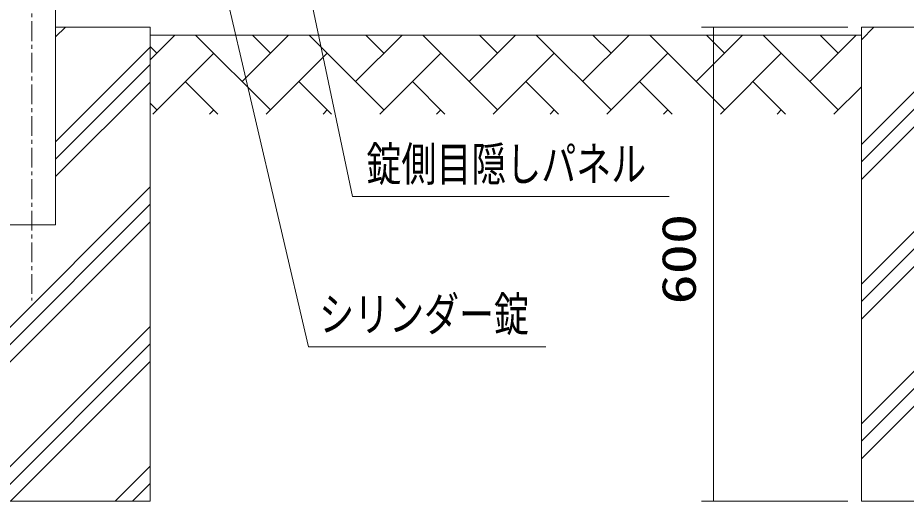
# Model space of a CAD drawing. Units: millimetres at full size; details may follow other scales. Extents: x -4455 to 4455, y -3150 to 3150.
# Drawn here: x -3093 to -1969, y -1526 to -914 of the extents above; entities that cross this region are included whole.
import ezdxf
from ezdxf.enums import TextEntityAlignment as Align

# ---------------------------------------------------------------- set-up
doc = ezdxf.new("R2010")
doc.units = ezdxf.units.MM
doc.header["$LTSCALE"] = 20
doc.linetypes.add('USER1', pattern=[2, 1.25, -0.25, 0.25, -0.25])
for name, color, linetype, lineweight in [('0-0_外形線', 7, 'Continuous', 18), ('0-1_軸線', 2, 'USER1', 18), ('0-3_寸法線', 1, 'Continuous', 18), ('0-D_ハッチング', 253, 'Continuous', 18)]:
    doc.layers.add(name, color=color, linetype=linetype, lineweight=lineweight)
doc.styles.add('ＭＳ ゴシック', font='')
doc.styles.get('ＭＳ ゴシック').set_extended_font_data('MS Gothic')

msp = doc.modelspace()

# ---------------------------------------------------------------- linework, layer by layer
at = {"layer": '0-0_外形線'}
for p, q in [((-3045.17, -621.63), (-3045.17, -1176.13)), ((-3045.17, -926.13), (-2925.42, -926.13)), ((-2925.42, -926.13), (-2925.42, -1526.13)), ((-2025.42, -926.13), (-2025.42, -1526.13)), ((-2025.42, -926.13), (-1905.67, -926.13)), ((-2925.47, -936.13), (-2025.42, -936.13)), ((-3045.17, -1176.13), (-3105.67, -1176.13)), ((-3225.42, -1526.13), (-2925.42, -1526.13)), ((-2025.42, -1526.13), (-1725.42, -1526.13))]:
    msp.add_line(p, q, dxfattribs=at)
at = {"layer": '0-1_軸線'}
msp.add_line((-3075.42, 601.43), (-3075.42, -1272.06), dxfattribs=at)
at = {"layer": '0-3_寸法線'}
for p, q in [((-2042.67, -926.13), (-2227.74, -926.13)), ((-2042.67, -1526.13), (-2227.74, -1526.13))]:
    msp.add_line(p, q, dxfattribs=at)
at = {"layer": '0-3_寸法線', "color": 2}
msp.add_line((-2212.74, -926.13), (-2212.74, -1526.13), dxfattribs=at)
at = {"layer": '0-3_寸法線', "color": 4}
for points in [[(-2424.77, -1330.61), (-2724.93, -1330.61), (-2975.97, -255.09)], [(-2268.74, -1140.53), (-2669.3, -1140.53), (-2841.38, -322.41)]]:
    msp.add_lwpolyline(points, dxfattribs=at)
at = {"layer": '0-D_ハッチング'}
for p, q in [((-3045.17, -938.46), (-3032.84, -926.13)), ((-2025.42, -941.93), (-2009.62, -926.13)), ((-2925.42, -967.41), (-2894.14, -936.13)), ((-2773.28, -1030.79), (-2867.95, -936.13)), ((-2809.2, -994.87), (-2750.45, -936.13)), ((-2773.28, -958.95), (-2796.1, -936.13)), ((-2629.59, -1030.79), (-2724.26, -936.13)), ((-2665.51, -994.87), (-2606.77, -936.13)), ((-2629.59, -958.95), (-2652.42, -936.13)), ((-2485.91, -1030.79), (-2580.58, -936.13)), ((-2521.83, -994.87), (-2463.08, -936.13)), ((-2485.91, -958.95), (-2508.74, -936.13)), ((-2342.23, -1030.79), (-2436.89, -936.13)), ((-2378.15, -994.87), (-2319.4, -936.13)), ((-2342.23, -958.95), (-2365.05, -936.13)), ((-2198.54, -1030.79), (-2293.21, -936.13)), ((-2234.46, -994.87), (-2175.72, -936.13)), ((-2198.54, -958.95), (-2221.37, -936.13)), ((-2054.86, -1030.79), (-2149.52, -936.13)), ((-2090.78, -994.87), (-2032.03, -936.13)), ((-2054.86, -958.95), (-2077.68, -936.13)), ((-3045.17, -1071.04), (-2925.42, -951.29)), ((-2916.96, -958.95), (-2925.42, -950.49)), ((-2025.42, -1074.51), (-1905.67, -954.76)), ((-2922.29, -1036.13), (-2845.12, -958.95)), ((-2778.61, -1036.13), (-2701.44, -958.95)), ((-2634.93, -1036.13), (-2557.75, -958.95)), ((-2491.24, -1036.13), (-2414.07, -958.95)), ((-2347.56, -1036.13), (-2270.38, -958.95)), ((-2203.87, -1036.13), (-2126.7, -958.95)), ((-3045.17, -1093.14), (-2925.42, -973.39)), ((-2025.42, -1096.61), (-1905.67, -976.86)), ((-3045.17, -1115.24), (-2925.42, -995.49)), ((-2839.79, -1036.13), (-2881.04, -994.87)), ((-2696.1, -1036.13), (-2737.36, -994.87)), ((-2552.42, -1036.13), (-2593.67, -994.87)), ((-2408.74, -1036.13), (-2449.99, -994.87)), ((-2265.05, -1036.13), (-2306.3, -994.87)), ((-2121.37, -1036.13), (-2162.62, -994.87)), ((-2025.42, -1118.71), (-1905.67, -998.96)), ((-2060.19, -1036.13), (-2025.42, -1001.36)), ((-2916.96, -1030.79), (-2925.42, -1022.33)), ((-2850.45, -1036.13), (-2845.12, -1030.79)), ((-2706.77, -1036.13), (-2701.44, -1030.79)), ((-2563.08, -1036.13), (-2557.75, -1030.79)), ((-2419.4, -1036.13), (-2414.07, -1030.79)), ((-2275.72, -1036.13), (-2270.38, -1030.79)), ((-2132.03, -1036.13), (-2126.7, -1030.79)), ((-3225.42, -1428.07), (-2925.42, -1128.07)), ((-2025.42, -1428.07), (-1725.42, -1128.07)), ((-2025.42, -1251.29), (-1905.67, -1131.54)), ((-3225.42, -1450.17), (-2925.42, -1150.17)), ((-2025.42, -1450.17), (-1725.42, -1150.17)), ((-2025.42, -1273.39), (-1905.67, -1153.64)), ((-3225.42, -1472.26), (-2925.42, -1172.26)), ((-2025.42, -1472.26), (-1725.42, -1172.26)), ((-2025.42, -1295.49), (-1905.67, -1175.74)), ((-3146.7, -1526.13), (-2925.42, -1304.84)), ((-3124.61, -1526.13), (-2925.42, -1326.94)), ((-3102.51, -1526.13), (-2925.42, -1349.04)), ((-2969.93, -1526.13), (-2925.42, -1481.62)), ((-2947.83, -1526.13), (-2925.42, -1503.72)), ((-2925.73, -1526.13), (-2925.42, -1525.82))]:
    msp.add_line(p, q, dxfattribs=at)

# ---------------------------------------------------------------- texts
at = {"layer": '0-3_寸法線', "color": 3, "style": 'ＭＳ ゴシック', "width": 0.75}
for s, p in [('錠側目隠しパネル', (-2651.8, -1133.86)), ('シリンダー錠', (-2711.56, -1323.94))]:
    msp.add_text(s, height=43.26, dxfattribs=at).set_placement(p, align=Align.BOTTOM_LEFT)
at = {"layer": '0-3_寸法線', "color": 3, "style": 'ＭＳ ゴシック', "width": 1.3}
msp.add_text('600', height=43.26, rotation=90, dxfattribs=at).set_placement((-2221.91, -1277.11), align=Align.BOTTOM_LEFT)

doc.saveas('drawing.dxf')
